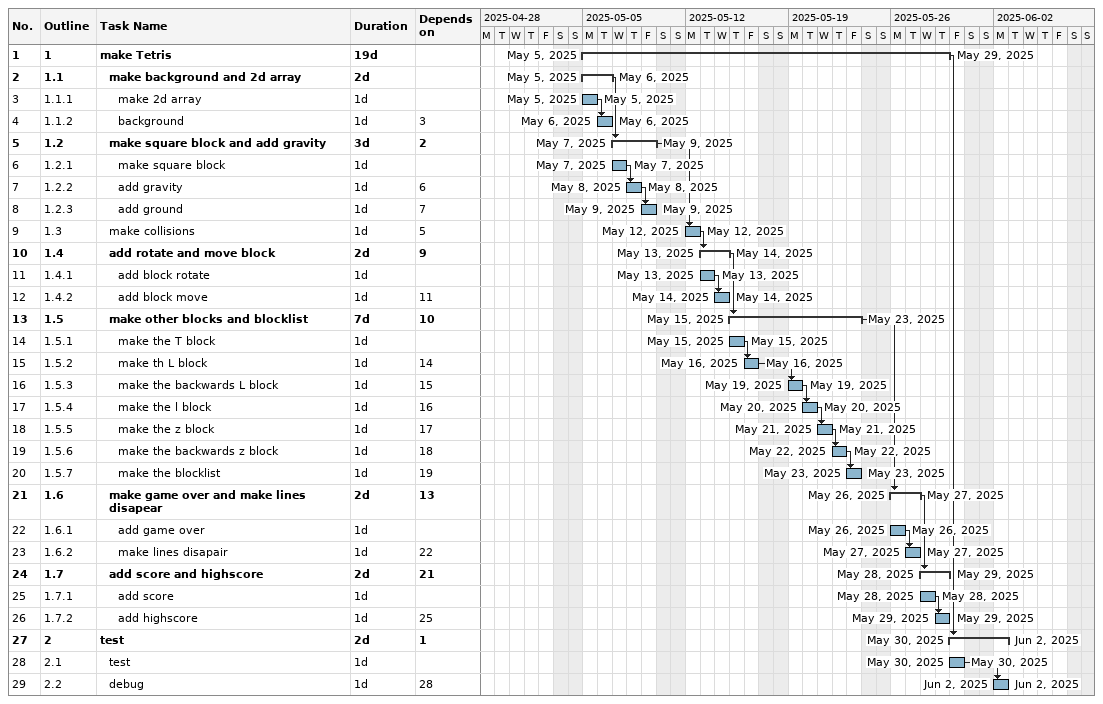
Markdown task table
| ID | WBS | Task | Duration | Start | Finish | Predecessors |
|---|---|---|---|---|---|---|
| 1 | 1 | **make Tetris** | 19d | 2025-05-05 | 2025-05-29 |  |
| 2 | 1.1 | **make background and 2d array** | 2d | 2025-05-05 | 2025-05-06 |  |
| 3 | 1.1.1 | make 2d array | 1d | 2025-05-05 | 2025-05-05 |  |
| 4 | 1.1.2 | background | 1d | 2025-05-06 | 2025-05-06 | 3 |
| 5 | 1.2 | **make square block and add gravity** | 3d | 2025-05-07 | 2025-05-09 | 2 |
| 6 | 1.2.1 | make square block | 1d | 2025-05-07 | 2025-05-07 |  |
| 7 | 1.2.2 | add gravity | 1d | 2025-05-08 | 2025-05-08 | 6 |
| 8 | 1.2.3 | add ground | 1d | 2025-05-09 | 2025-05-09 | 7 |
| 9 | 1.3 | make collisions | 1d | 2025-05-12 | 2025-05-12 | 5 |
| 10 | 1.4 | **add rotate and move block** | 2d | 2025-05-13 | 2025-05-14 | 9 |
| 11 | 1.4.1 | add block rotate | 1d | 2025-05-13 | 2025-05-13 |  |
| 12 | 1.4.2 | add block move | 1d | 2025-05-14 | 2025-05-14 | 11 |
| 13 | 1.5 | **make other blocks and blocklist** | 7d | 2025-05-15 | 2025-05-23 | 10 |
| 14 | 1.5.1 | make the T block | 1d | 2025-05-15 | 2025-05-15 |  |
| 15 | 1.5.2 | make th L block | 1d | 2025-05-16 | 2025-05-16 | 14 |
| 16 | 1.5.3 | make the backwards L block | 1d | 2025-05-19 | 2025-05-19 | 15 |
| 17 | 1.5.4 | make the l block | 1d | 2025-05-20 | 2025-05-20 | 16 |
| 18 | 1.5.5 | make the z block | 1d | 2025-05-21 | 2025-05-21 | 17 |
| 19 | 1.5.6 | make the backwards z block | 1d | 2025-05-22 | 2025-05-22 | 18 |
| 20 | 1.5.7 | make the blocklist | 1d | 2025-05-23 | 2025-05-23 | 19 |
| 21 | 1.6 | **make game over and make lines disapear** | 2d | 2025-05-26 | 2025-05-27 | 13 |
| 22 | 1.6.1 | add game over | 1d | 2025-05-26 | 2025-05-26 |  |
| 23 | 1.6.2 | make lines disapair | 1d | 2025-05-27 | 2025-05-27 | 22 |
| 24 | 1.7 | **add score and highscore** | 2d | 2025-05-28 | 2025-05-29 | 21 |
| 25 | 1.7.1 | add score | 1d | 2025-05-28 | 2025-05-28 |  |
| 26 | 1.7.2 | add highscore | 1d | 2025-05-29 | 2025-05-29 | 25 |
| 27 | 2 | **test** | 2d | 2025-05-30 | 2025-06-02 | 1 |
| 28 | 2.1 | test | 1d | 2025-05-30 | 2025-05-30 |  |
| 29 | 2.2 | debug | 1d | 2025-06-02 | 2025-06-02 | 28 |
